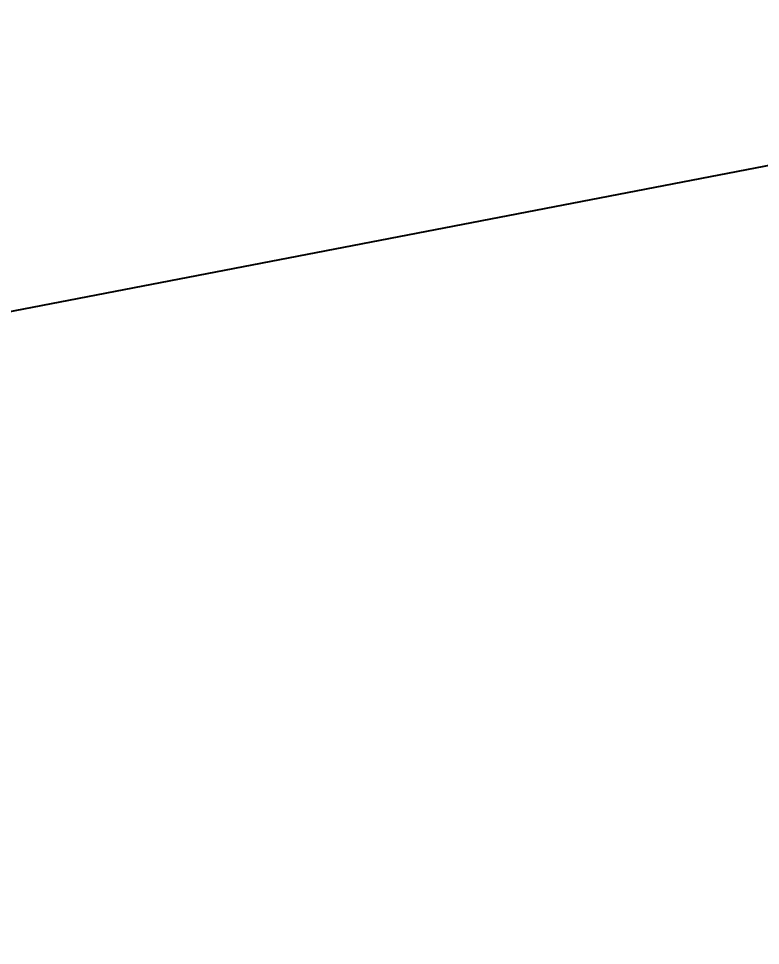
# Model space of a CAD drawing. Extents: x 630095 to 646315, y -4121 to 7359.
# Drawn here: x 639738.8 to 639811.5, y 1081.9 to 1172.8 of the extents above; entities that cross this region are included whole.
import ezdxf

# ---------------------------------------------------------------- set-up
doc = ezdxf.new("R2010")
doc.units = 0
doc.header["$LTSCALE"] = 200
doc.header["$MEASUREMENT"] = 0
doc.layers.get('0').update_dxf_attribs({"linetype": 'CONTINUOUS'})
for name, color, linetype in [('LS', 7, 'CONTINUOUS'), ('QT_MPR', 7, 'CONTINUOUS'), ('QT_MSP', 7, 'CONTINUOUS')]:
    doc.layers.add(name, color=color, linetype=linetype)
doc.styles.add('RS', font='ROMANS8.shx', dxfattribs={"width": 0.7})
doc.dimstyles.new('TRATTO', dxfattribs={"dimscale": 0, "dimtxt": 60, "dimasz": 40, "dimexe": 0, "dimexo": 0, "dimgap": 5, "dimtad": 1, "dimrnd": 0.5, "dimdsep": 46, "dimtxsty": 'RS', "dimblk1": 'OBLIQUE', "dimblk2": 'OBLIQUE', "dimsah": 1, "dimcen": 0.09, "dimclrd": 2, "dimclre": 2, "dimclrt": 7, "dimadec": 0, "dimazin": 0, "dimtfac": 1, "dimtix": 1, "dimtmove": 2, "dimatfit": 3, "dimfxl": 1, "dimtolj": 1, "dimtzin": 0, "dimarcsym": 0})

# ---------------------------------------------------------------- blocks, each defined once
blk = doc.blocks.new('_OBLIQUE')
at = {"color": 0, "linetype": 'ByBlock'}
blk.add_line((-0.5, -0.5), (0.5, 0.5), dxfattribs=at)
blk = doc.blocks.new('*D20')
at = {"layer": 'LS', "color": 2, "lineweight": -2, "transparency": 16777216}
for p, q in [((641685.319, 5496.511), (643196.069, 5496.511)), ((643196.069, 5496.511), (643196.069, 400.859)), ((639738.858, 400.859), (643196.069, 400.859))]:
    blk.add_line(p, q, dxfattribs=at)
at = {"layer": 'LS', "color": 2, "lineweight": -2, "transparency": 16777216, "xscale": 40, "yscale": 40, "zscale": 40}
for p, rotation in [((643196.069, 5496.511), 90), ((643196.069, 400.859), 270)]:
    blk.add_blockref('_OBLIQUE', p, dxfattribs=dict(at, rotation=rotation))
at = {"layer": 'LS', "color": 7, "transparency": 16777216, "insert": (643161.069, 2948.685), "char_height": 60, "attachment_point": 5, "rotation": 90, "style": 'RS'}
blk.add_mtext('\\A1;5000', dxfattribs=at)
blk = doc.blocks.new('*D24')
at = {"layer": 'LS', "color": 2, "lineweight": -2, "transparency": 16777216}
for p, q in [((642395.005, 1674.772), (642896.068, 1674.772)), ((642896.068, 1674.772), (642896.068, 400.859)), ((639738.858, 400.859), (642896.068, 400.859))]:
    blk.add_line(p, q, dxfattribs=at)
at = {"layer": 'LS', "color": 2, "lineweight": -2, "transparency": 16777216, "xscale": 40, "yscale": 40, "zscale": 40}
for p, rotation in [((642896.068, 1674.772), 90), ((642896.068, 400.859), 270)]:
    blk.add_blockref('_OBLIQUE', p, dxfattribs=dict(at, rotation=rotation))
at = {"layer": 'LS', "color": 7, "transparency": 16777216, "insert": (642861.068, 1037.815), "char_height": 60, "attachment_point": 5, "rotation": 90, "style": 'RS'}
blk.add_mtext('\\A1;1250', dxfattribs=at)
blk = doc.blocks.new('*D59')
at = {"layer": 'QT_MPR', "color": 2, "lineweight": -2, "transparency": 16777216}
for p, q in [((639437.182, 1674.772), (640448.547, 1869.812)), ((640448.547, 1869.812), (640557.995, 1302.279)), ((639600.626, 1117.651), (640557.995, 1302.279))]:
    blk.add_line(p, q, dxfattribs=at)
at = {"layer": 'QT_MPR', "color": 2, "lineweight": -2, "transparency": 16777216, "xscale": 40, "yscale": 40, "zscale": 40}
for p, rotation in [((640448.547, 1869.812), 100.9154326102445), ((640557.995, 1302.279), 280.9154326102445)]:
    blk.add_blockref('_OBLIQUE', p, dxfattribs=dict(at, rotation=rotation))
at = {"layer": 'QT_MPR', "color": 7, "transparency": 16777216, "insert": (640468.905, 1579.418), "char_height": 60, "attachment_point": 5, "rotation": 100.91543, "style": 'RS'}
blk.add_mtext('\\A1;578', dxfattribs=at)
blk = doc.blocks.new('*D60')
at = {"layer": 'QT_MPR', "color": 2, "lineweight": -2, "transparency": 16777216}
for p, q in [((639600.626, 1117.651), (640557.995, 1302.279)), ((640557.995, 1302.279), (640614.803, 1007.707)), ((639657.434, 823.079), (640614.803, 1007.707))]:
    blk.add_line(p, q, dxfattribs=at)
at = {"layer": 'QT_MPR', "color": 2, "lineweight": -2, "transparency": 16777216, "xscale": 40, "yscale": 40, "zscale": 40}
for p, rotation in [((640557.995, 1302.279), 100.9154326102445), ((640614.803, 1007.707), 280.9154326102445)]:
    blk.add_blockref('_OBLIQUE', p, dxfattribs=dict(at, rotation=rotation))
at = {"layer": 'QT_MPR', "color": 7, "transparency": 16777216, "insert": (640633.759, 1163.484), "char_height": 60, "attachment_point": 5, "rotation": 100.91543, "style": 'RS'}
blk.add_mtext('\\A1;75x4', dxfattribs=at)
blk = doc.blocks.new('*D61')
at = {"layer": 'QT_MPR', "color": 2, "lineweight": -2, "transparency": 16777216}
for p, q in [((639600.626, 1117.651), (640557.995, 1302.279)), ((640557.995, 1302.279), (640614.803, 1007.707)), ((639657.434, 823.079), (640614.803, 1007.707))]:
    blk.add_line(p, q, dxfattribs=at)
at = {"layer": 'QT_MPR', "color": 2, "lineweight": -2, "transparency": 16777216, "xscale": 40, "yscale": 40, "zscale": 40}
for p, rotation in [((640557.995, 1302.279), 100.9154326102445), ((640614.803, 1007.707), 280.9154326102445)]:
    blk.add_blockref('_OBLIQUE', p, dxfattribs=dict(at, rotation=rotation))
at = {"layer": 'QT_MPR', "color": 7, "transparency": 16777216, "insert": (640552.033, 1148.365), "char_height": 60, "attachment_point": 5, "rotation": 100.91543, "style": 'RS'}
blk.add_mtext('\\A1;300', dxfattribs=at)
blk = doc.blocks.new('*D75')
at = {"layer": 'QT_MSP', "color": 2, "lineweight": -2, "transparency": 16777216}
for p, q in [((639578.314, 1233.344), (640241.112, 1361.164)), ((640241.112, 1361.164), (640263.423, 1245.471)), ((639600.626, 1117.651), (640263.423, 1245.471))]:
    blk.add_line(p, q, dxfattribs=at)
at = {"layer": 'QT_MSP', "color": 2, "lineweight": -2, "transparency": 16777216, "xscale": 40, "yscale": 40, "zscale": 40}
for p, rotation in [((640241.112, 1361.164), 100.9154326102445), ((640263.423, 1245.471), 280.9154326102445)]:
    blk.add_blockref('_OBLIQUE', p, dxfattribs=dict(at, rotation=rotation))
at = {"layer": 'QT_MSP', "color": 7, "transparency": 16777216, "insert": (640217.901, 1296.69), "char_height": 60, "attachment_point": 5, "rotation": 100.91543, "style": 'RS'}
blk.add_mtext('\\A1;118', dxfattribs=at)

msp = doc.modelspace()

# ---------------------------------------------------------------- dimensions: what is measured, and where the dimension line sits
at = {"layer": 'LS'}
for base, p1, picture, middle in [((643196.069, 400.859), (641685.319, 5496.511), '*D20', (643161.069, 2948.685)), ((642896.068, 400.859), (642395.005, 1674.772), '*D24', (642861.068, 1037.815))]:
    dim = msp.add_linear_dim(base=base, p1=p1, p2=(639738.858, 400.859), angle=90, dimstyle='TRATTO', override={"dimscale": 1, "dimlfac": 0.981228}, dxfattribs=at)
    dim.commit()
    dim.dimension.update_dxf_attribs({"geometry": picture, "text_midpoint": middle})
at = {"layer": 'QT_MPR'}
for base, p1, p2, text, picture, middle in [((640557.995, 1302.279), (639437.182, 1674.772), (639600.626, 1117.651), '578', '*D59', (640468.905, 1579.418)), ((640614.803, 1007.707), (639600.626, 1117.651), (639657.434, 823.079), '75x4', '*D60', (640633.759, 1163.484)), ((640614.803, 1007.707), (639600.626, 1117.651), (639657.434, 823.079), '300', '*D61', (640552.033, 1148.365))]:
    dim = msp.add_linear_dim(base=base, p1=p1, p2=p2, angle=100.91543, text=text, dimstyle='TRATTO', override={"dimscale": 1}, dxfattribs=at)
    dim.commit()
    dim.dimension.update_dxf_attribs({"geometry": picture, "text_midpoint": middle, "dimtype": 128})
at = {"layer": 'QT_MSP'}
dim = msp.add_linear_dim(base=(640263.423, 1245.471), p1=(639578.314, 1233.344), p2=(639600.626, 1117.651), angle=100.91543, text='118', dimstyle='TRATTO', override={"dimscale": 1}, dxfattribs=at)
dim.commit()
dim.dimension.update_dxf_attribs({"geometry": '*D75', "text_midpoint": (640217.901, 1296.69), "dimtype": 128})

doc.saveas('drawing.dxf')
